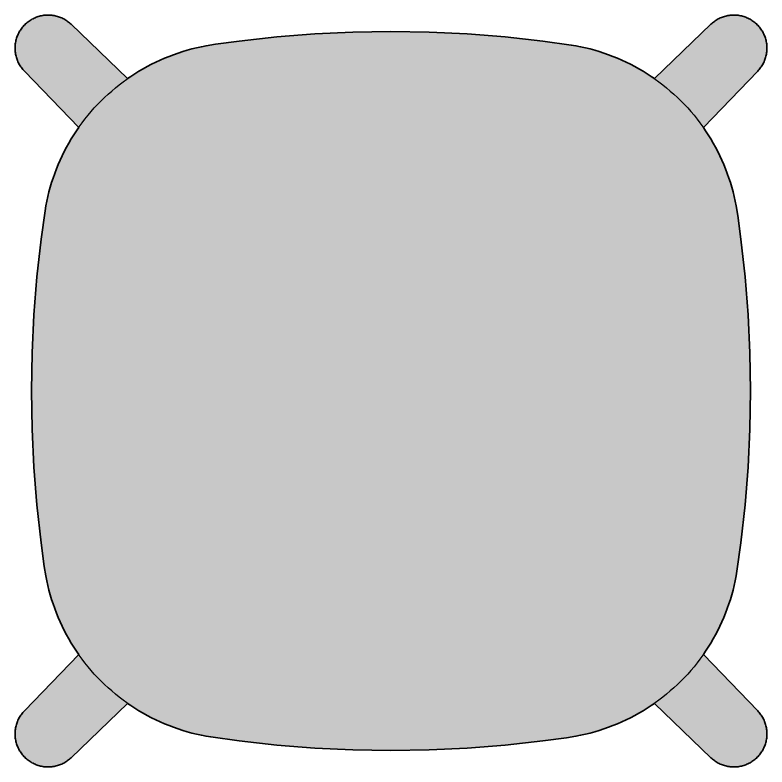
# Model space of a CAD drawing. Header units: millimetres. Extents: x 0 to 1640, y 0 to 654.
# Drawn here: x 1264.1 to 1639.7, y 187.4 to 563 of the extents above; entities that cross this region are included whole.
import ezdxf

# ---------------------------------------------------------------- set-up
doc = ezdxf.new("R2010")
doc.units = ezdxf.units.MM
doc.layers.add('Blocks', color=7, linetype='Continuous')
doc.layers.add('Blocks$Fill', color=7, linetype='Continuous', true_color=0xffffff)
doc.layers.add('Blocks$Inner', color=7, linetype='Continuous', lineweight=25, true_color=0x007f00)
doc.layers.add('Blocks$Outline', color=7, linetype='Continuous', lineweight=35, true_color=0xff3f3f)

# ---------------------------------------------------------------- blocks, each defined once
blk = doc.blocks.new('Soft Edge 82 Barstool Low Top')
at = {"layer": 'Blocks$Fill', "extrusion": (0, 0, -1)}
blk.add_hatch(color=256, dxfattribs=at).paths.add_polyline_path([(-409.99, 181.03), (-438.62, 208.56), (-439.05, 208.94), (-439.5, 209.3), (-439.95, 209.64), (-440.42, 209.97), (-440.9, 210.28), (-441.39, 210.58), (-441.88, 210.85), (-442.39, 211.11), (-442.91, 211.36), (-443.43, 211.58), (-443.96, 211.79), (-444.5, 211.98), (-445.05, 212.15), (-445.6, 212.3), (-446.15, 212.43), (-446.71, 212.54), (-447.28, 212.64), (-447.84, 212.71), (-448.41, 212.76), (-448.98, 212.8), (-449.55, 212.81), (-450.12, 212.81), (-450.69, 212.78), (-451.26, 212.74), (-451.83, 212.68), (-452.39, 212.59), (-452.95, 212.49), (-453.51, 212.37), (-454.06, 212.23), (-454.61, 212.07), (-455.15, 211.89), (-455.69, 211.69), (-456.22, 211.48), (-456.74, 211.24), (-457.25, 210.99), (-457.75, 210.72), (-458.25, 210.44), (-458.73, 210.13), (-459.2, 209.81), (-459.66, 209.48), (-460.11, 209.13), (-460.55, 208.76), (-460.98, 208.38), (-461.39, 207.98), (-461.78, 207.57), (-462.16, 207.15), (-462.53, 206.71), (-462.88, 206.26), (-463.22, 205.8), (-463.54, 205.33), (-463.84, 204.84), (-464.13, 204.35), (-464.4, 203.84), (-464.65, 203.33), (-464.88, 202.81), (-465.1, 202.28), (-465.29, 201.75), (-465.47, 201.21), (-465.63, 200.66), (-465.77, 200.11), (-465.9, 199.55), (-466, 198.99), (-466.08, 198.42), (-466.14, 197.86), (-466.19, 197.29), (-466.21, 196.72), (-466.22, 196.15), (-466.2, 195.57), (-466.17, 195.01), (-466.11, 194.44), (-466.04, 193.87), (-465.95, 193.31), (-465.83, 192.75), (-465.7, 192.19), (-465.55, 191.64), (-465.38, 191.1), (-465.19, 190.56), (-464.99, 190.03), (-464.76, 189.5), (-464.52, 188.99), (-464.26, 188.48), (-463.98, 187.98), (-463.68, 187.49), (-463.37, 187.01), (-463.05, 186.55), (-462.7, 186.09), (-462.34, 185.65), (-461.97, 185.22), (-461.58, 184.8), (-434.44, 156.59), (-436.86, 152.98), (-438.12, 150.94), (-439.33, 148.88), (-440.5, 146.79), (-441.61, 144.67), (-442.67, 142.52), (-443.68, 140.35), (-444.64, 138.16), (-445.55, 135.93), (-446.4, 133.68), (-447.21, 131.4), (-447.96, 129.1), (-448.65, 126.79), (-449.28, 124.47), (-449.85, 122.13), (-450.37, 119.78), (-450.83, 117.43), (-451.6, 112.7), (-453.22, 100.91), (-455.33, 81.97), (-456.83, 63), (-457.73, 44.02), (-457.73, 6.03), (-456.83, -12.95), (-455.33, -31.91), (-453.22, -50.85), (-451.24, -65.01), (-450.83, -67.37), (-450.37, -69.73), (-449.85, -72.08), (-449.28, -74.41), (-448.65, -76.73), (-447.96, -79.04), (-447.21, -81.34), (-446.4, -83.62), (-445.55, -85.88), (-444.64, -88.1), (-443.68, -90.3), (-442.67, -92.47), (-441.61, -94.61), (-440.5, -96.73), (-439.33, -98.82), (-438.12, -100.89), (-436.86, -102.92), (-435.55, -104.92), (-434.44, -106.53), (-461.97, -135.16), (-462.34, -135.59), (-462.7, -136.04), (-463.05, -136.49), (-463.37, -136.96), (-463.68, -137.44), (-463.98, -137.93), (-464.26, -138.42), (-464.52, -138.93), (-464.76, -139.45), (-464.99, -139.97), (-465.19, -140.5), (-465.38, -141.04), (-465.55, -141.59), (-465.7, -142.14), (-465.83, -142.69), (-465.95, -143.25), (-466.04, -143.82), (-466.11, -144.38), (-466.17, -144.95), (-466.2, -145.52), (-466.22, -146.09), (-466.21, -146.66), (-466.19, -147.23), (-466.14, -147.8), (-466.08, -148.37), (-466, -148.93), (-465.9, -149.49), (-465.77, -150.05), (-465.63, -150.6), (-465.47, -151.15), (-465.29, -151.69), (-465.1, -152.23), (-464.88, -152.76), (-464.65, -153.28), (-464.4, -153.79), (-464.13, -154.29), (-463.84, -154.79), (-463.54, -155.27), (-463.22, -155.74), (-462.88, -156.2), (-462.53, -156.65), (-462.16, -157.09), (-461.78, -157.52), (-461.39, -157.93), (-460.98, -158.32), (-460.55, -158.7), (-460.11, -159.07), (-459.66, -159.42), (-459.2, -159.76), (-458.73, -160.08), (-458.25, -160.38), (-457.75, -160.67), (-457.25, -160.94), (-456.74, -161.19), (-456.22, -161.42), (-455.69, -161.64), (-455.15, -161.83), (-454.61, -162.01), (-454.06, -162.17), (-453.51, -162.31), (-452.95, -162.44), (-452.39, -162.54), (-451.83, -162.62), (-451.26, -162.68), (-450.69, -162.73), (-450.12, -162.75), (-449.55, -162.76), (-448.98, -162.74), (-448.41, -162.71), (-447.84, -162.65), (-447.28, -162.58), (-446.71, -162.49), (-446.15, -162.37), (-445.6, -162.24), (-445.05, -162.09), (-444.5, -161.92), (-443.96, -161.73), (-443.43, -161.53), (-442.91, -161.3), (-442.39, -161.06), (-441.88, -160.8), (-441.39, -160.52), (-440.9, -160.22), (-440.42, -159.91), (-439.95, -159.58), (-439.5, -159.24), (-439.05, -158.88), (-438.62, -158.51), (-438.21, -158.12), (-409.99, -130.98), (-406.35, -133.42), (-404.32, -134.68), (-402.25, -135.89), (-400.16, -137.06), (-398.04, -138.17), (-395.9, -139.23), (-393.73, -140.24), (-391.53, -141.19), (-389.3, -142.1), (-387.05, -142.96), (-384.77, -143.76), (-382.47, -144.51), (-380.16, -145.19), (-377.84, -145.82), (-375.51, -146.4), (-373.16, -146.92), (-370.81, -147.38), (-366.09, -148.14), (-354.31, -149.76), (-335.39, -151.87), (-316.43, -153.37), (-297.44, -154.27), (-278.43, -154.57), (-259.42, -154.27), (-240.44, -153.37), (-221.47, -151.87), (-202.55, -149.76), (-188.42, -147.78), (-186.06, -147.38), (-183.71, -146.92), (-181.36, -146.4), (-179.02, -145.82), (-176.7, -145.19), (-174.39, -144.51), (-172.09, -143.76), (-169.81, -142.96), (-167.56, -142.1), (-165.33, -141.19), (-163.14, -140.24), (-160.97, -139.23), (-158.83, -138.17), (-156.71, -137.06), (-154.61, -135.89), (-152.55, -134.68), (-150.51, -133.42), (-148.51, -132.11), (-146.87, -130.98), (-118.24, -158.51), (-117.81, -158.88), (-117.37, -159.24), (-116.91, -159.58), (-116.45, -159.91), (-115.97, -160.22), (-115.48, -160.52), (-114.98, -160.8), (-114.47, -161.06), (-113.96, -161.3), (-113.43, -161.53), (-112.9, -161.73), (-112.36, -161.92), (-111.82, -162.09), (-111.27, -162.24), (-110.71, -162.37), (-110.15, -162.49), (-109.59, -162.58), (-109.02, -162.65), (-108.45, -162.71), (-107.89, -162.74), (-107.31, -162.76), (-106.74, -162.75), (-106.17, -162.73), (-105.61, -162.68), (-105.04, -162.62), (-104.47, -162.54), (-103.91, -162.44), (-103.35, -162.31), (-102.8, -162.17), (-102.25, -162.01), (-101.71, -161.83), (-101.18, -161.64), (-100.65, -161.42), (-100.13, -161.19), (-99.62, -160.94), (-99.11, -160.67), (-98.62, -160.38), (-98.13, -160.08), (-97.66, -159.76), (-97.2, -159.42), (-96.75, -159.07), (-96.31, -158.7), (-95.89, -158.32), (-95.48, -157.93), (-95.08, -157.52), (-94.7, -157.09), (-94.33, -156.65), (-93.98, -156.2), (-93.65, -155.74), (-93.33, -155.27), (-93.02, -154.79), (-92.74, -154.29), (-92.47, -153.79), (-92.22, -153.28), (-91.98, -152.76), (-91.77, -152.23), (-91.57, -151.69), (-91.39, -151.15), (-91.23, -150.6), (-91.09, -150.05), (-90.97, -149.49), (-90.87, -148.93), (-90.78, -148.37), (-90.72, -147.8), (-90.68, -147.23), (-90.65, -146.66), (-90.65, -146.09), (-90.66, -145.52), (-90.7, -144.95), (-90.75, -144.38), (-90.82, -143.82), (-90.92, -143.25), (-91.03, -142.69), (-91.16, -142.14), (-91.31, -141.59), (-91.48, -141.04), (-91.67, -140.5), (-91.88, -139.97), (-92.1, -139.45), (-92.35, -138.93), (-92.61, -138.42), (-92.89, -137.93), (-93.18, -137.44), (-93.49, -136.96), (-93.82, -136.49), (-94.16, -136.04), (-94.52, -135.59), (-94.9, -135.16), (-95.29, -134.75), (-122.43, -106.53), (-120.01, -102.92), (-118.74, -100.89), (-117.53, -98.82), (-116.37, -96.73), (-115.25, -94.61), (-114.19, -92.47), (-113.18, -90.3), (-112.22, -88.1), (-111.32, -85.88), (-110.46, -83.62), (-109.66, -81.34), (-108.91, -79.04), (-108.22, -76.73), (-107.59, -74.41), (-107.01, -72.08), (-106.49, -69.73), (-106.03, -67.37), (-105.27, -62.65), (-103.65, -50.85), (-101.54, -31.91), (-100.03, -12.95), (-99.13, 6.03), (-98.83, 25.03), (-99.13, 44.02), (-100.03, 63), (-101.54, 81.97), (-103.65, 100.91), (-105.63, 115.06), (-106.03, 117.43), (-106.49, 119.78), (-107.01, 122.13), (-107.59, 124.47), (-108.22, 126.79), (-108.91, 129.1), (-109.66, 131.4), (-110.46, 133.68), (-111.32, 135.93), (-112.22, 138.16), (-113.18, 140.35), (-114.19, 142.52), (-115.25, 144.67), (-116.37, 146.79), (-117.53, 148.88), (-118.74, 150.94), (-120.01, 152.98), (-121.32, 154.98), (-122.43, 156.59), (-94.9, 185.22), (-94.52, 185.65), (-94.16, 186.09), (-93.82, 186.55), (-93.49, 187.01), (-93.18, 187.49), (-92.89, 187.98), (-92.61, 188.48), (-92.35, 188.99), (-92.1, 189.5), (-91.88, 190.03), (-91.67, 190.56), (-91.48, 191.1), (-91.31, 191.64), (-91.16, 192.19), (-91.03, 192.75), (-90.92, 193.31), (-90.82, 193.87), (-90.75, 194.44), (-90.7, 195.01), (-90.66, 195.57), (-90.65, 196.15), (-90.65, 196.72), (-90.68, 197.29), (-90.72, 197.86), (-90.78, 198.42), (-90.87, 198.99), (-90.97, 199.55), (-91.09, 200.11), (-91.23, 200.66), (-91.39, 201.21), (-91.57, 201.75), (-91.77, 202.28), (-91.98, 202.81), (-92.22, 203.33), (-92.47, 203.84), (-92.74, 204.35), (-93.02, 204.84), (-93.33, 205.33), (-93.65, 205.8), (-93.98, 206.26), (-94.33, 206.71), (-94.7, 207.15), (-95.08, 207.57), (-95.48, 207.98), (-95.89, 208.38), (-96.31, 208.76), (-96.75, 209.13), (-97.2, 209.48), (-97.66, 209.81), (-98.13, 210.13), (-98.62, 210.44), (-99.11, 210.72), (-99.62, 210.99), (-100.13, 211.24), (-100.65, 211.48), (-101.18, 211.69), (-101.71, 211.89), (-102.25, 212.07), (-102.8, 212.23), (-103.35, 212.37), (-103.91, 212.49), (-104.47, 212.59), (-105.04, 212.68), (-105.61, 212.74), (-106.17, 212.78), (-106.74, 212.81), (-107.31, 212.81), (-107.89, 212.8), (-108.45, 212.76), (-109.02, 212.71), (-109.59, 212.64), (-110.15, 212.54), (-110.71, 212.43), (-111.27, 212.3), (-111.82, 212.15), (-112.36, 211.98), (-112.9, 211.79), (-113.43, 211.58), (-113.96, 211.36), (-114.47, 211.11), (-114.98, 210.85), (-115.48, 210.58), (-115.97, 210.28), (-116.45, 209.97), (-116.91, 209.64), (-117.37, 209.3), (-117.81, 208.94), (-118.24, 208.56), (-118.66, 208.17), (-146.87, 181.03), (-150.51, 183.47), (-152.55, 184.73), (-154.61, 185.95), (-156.71, 187.11), (-158.83, 188.22), (-160.97, 189.28), (-163.14, 190.29), (-165.33, 191.25), (-167.56, 192.16), (-169.81, 193.01), (-172.09, 193.81), (-174.39, 194.56), (-176.7, 195.25), (-179.02, 195.88), (-181.36, 196.46), (-183.71, 196.97), (-186.06, 197.43), (-190.78, 198.19), (-202.55, 199.82), (-221.47, 201.92), (-240.44, 203.43), (-259.42, 204.33), (-278.43, 204.63), (-297.44, 204.33), (-316.43, 203.43), (-335.39, 201.92), (-354.31, 199.82), (-368.44, 197.84), (-370.81, 197.43), (-373.16, 196.97), (-375.51, 196.46), (-377.84, 195.88), (-380.16, 195.25), (-382.47, 194.56), (-384.77, 193.81), (-387.05, 193.01), (-389.3, 192.16), (-391.53, 191.25), (-393.73, 190.29), (-395.9, 189.28), (-398.04, 188.22), (-400.16, 187.11), (-402.25, 185.95), (-404.32, 184.73), (-406.35, 183.47), (-408.35, 182.16)], flags=0)
at = {"layer": 'Blocks$Inner'}
for p, q in [((118.66, 208.17), (146.87, 181.03)), ((409.99, 181.03), (438.21, 208.17)), ((122.43, 156.59), (95.29, 184.8)), ((461.58, 184.8), (434.44, 156.59)), ((95.29, -134.75), (122.43, -106.53)), ((434.44, -106.53), (461.58, -134.75)), ((146.87, -130.98), (118.66, -158.12)), ((438.21, -158.12), (409.99, -130.98))]:
    blk.add_line(p, q, dxfattribs=at)
for points in [[(95.29, 184.8), (94.9, 185.22), (94.52, 185.65), (94.16, 186.09), (93.82, 186.55), (93.49, 187.01), (93.18, 187.49), (92.89, 187.98), (92.61, 188.48), (92.35, 188.99), (92.1, 189.5), (91.88, 190.03), (91.67, 190.56), (91.48, 191.1), (91.31, 191.64), (91.16, 192.19), (91.03, 192.75), (90.92, 193.31), (90.82, 193.87), (90.75, 194.44), (90.7, 195.01), (90.66, 195.57), (90.65, 196.15), (90.65, 196.72), (90.68, 197.29), (90.72, 197.86), (90.78, 198.42), (90.87, 198.99), (90.97, 199.55), (91.09, 200.11), (91.23, 200.66), (91.39, 201.21), (91.57, 201.75), (91.77, 202.28), (91.98, 202.81), (92.22, 203.33), (92.47, 203.84), (92.74, 204.35), (93.02, 204.84), (93.33, 205.33), (93.65, 205.8), (93.98, 206.26), (94.33, 206.71), (94.7, 207.15), (95.08, 207.57), (95.48, 207.98), (95.89, 208.38), (96.31, 208.76), (96.75, 209.13), (97.2, 209.48), (97.66, 209.81), (98.13, 210.13), (98.62, 210.44), (99.11, 210.72), (99.62, 210.99), (100.13, 211.24), (100.65, 211.48), (101.18, 211.69), (101.71, 211.89), (102.25, 212.07), (102.8, 212.23), (103.35, 212.37), (103.91, 212.49), (104.47, 212.59), (105.04, 212.68), (105.61, 212.74), (106.17, 212.78), (106.74, 212.81), (107.31, 212.81), (107.89, 212.8), (108.45, 212.76), (109.02, 212.71), (109.59, 212.64), (110.15, 212.54), (110.71, 212.43), (111.27, 212.3), (111.82, 212.15), (112.36, 211.98), (112.9, 211.79), (113.43, 211.58), (113.96, 211.36), (114.47, 211.11), (114.98, 210.85), (115.48, 210.58), (115.97, 210.28), (116.45, 209.97), (116.91, 209.64), (117.37, 209.3), (117.81, 208.94), (118.24, 208.56), (118.66, 208.17)], [(438.21, 208.17), (438.62, 208.56), (439.05, 208.94), (439.5, 209.3), (439.95, 209.64), (440.42, 209.97), (440.9, 210.28), (441.39, 210.58), (441.88, 210.85), (442.39, 211.11), (442.91, 211.36), (443.43, 211.58), (443.96, 211.79), (444.5, 211.98), (445.05, 212.15), (445.6, 212.3), (446.15, 212.43), (446.71, 212.54), (447.28, 212.64), (447.84, 212.71), (448.41, 212.76), (448.98, 212.8), (449.55, 212.81), (450.12, 212.81), (450.69, 212.78), (451.26, 212.74), (451.83, 212.68), (452.39, 212.59), (452.95, 212.49), (453.51, 212.37), (454.06, 212.23), (454.61, 212.07), (455.15, 211.89), (455.69, 211.69), (456.22, 211.48), (456.74, 211.24), (457.25, 210.99), (457.75, 210.72), (458.25, 210.44), (458.73, 210.13), (459.2, 209.81), (459.66, 209.48), (460.11, 209.13), (460.55, 208.76), (460.98, 208.38), (461.39, 207.98), (461.78, 207.57), (462.16, 207.15), (462.53, 206.71), (462.88, 206.26), (463.22, 205.8), (463.54, 205.33), (463.84, 204.84), (464.13, 204.35), (464.4, 203.84), (464.65, 203.33), (464.88, 202.81), (465.1, 202.28), (465.29, 201.75), (465.47, 201.21), (465.63, 200.66), (465.77, 200.11), (465.9, 199.55), (466, 198.99), (466.08, 198.42), (466.14, 197.86), (466.19, 197.29), (466.21, 196.72), (466.22, 196.15), (466.2, 195.57), (466.17, 195.01), (466.11, 194.44), (466.04, 193.87), (465.95, 193.31), (465.83, 192.75), (465.7, 192.19), (465.55, 191.64), (465.38, 191.1), (465.19, 190.56), (464.99, 190.03), (464.76, 189.5), (464.52, 188.99), (464.26, 188.48), (463.98, 187.98), (463.68, 187.49), (463.37, 187.01), (463.05, 186.55), (462.7, 186.09), (462.34, 185.65), (461.97, 185.22), (461.58, 184.8)], [(118.66, -158.12), (118.24, -158.51), (117.81, -158.88), (117.37, -159.24), (116.91, -159.58), (116.45, -159.91), (115.97, -160.22), (115.48, -160.52), (114.98, -160.8), (114.47, -161.06), (113.96, -161.3), (113.43, -161.53), (112.9, -161.73), (112.36, -161.92), (111.82, -162.09), (111.27, -162.24), (110.71, -162.37), (110.15, -162.49), (109.59, -162.58), (109.02, -162.65), (108.45, -162.71), (107.89, -162.74), (107.31, -162.76), (106.74, -162.75), (106.17, -162.73), (105.61, -162.68), (105.04, -162.62), (104.47, -162.54), (103.91, -162.44), (103.35, -162.31), (102.8, -162.17), (102.25, -162.01), (101.71, -161.83), (101.18, -161.64), (100.65, -161.42), (100.13, -161.19), (99.62, -160.94), (99.11, -160.67), (98.62, -160.38), (98.13, -160.08), (97.66, -159.76), (97.2, -159.42), (96.75, -159.07), (96.31, -158.7), (95.89, -158.32), (95.48, -157.93), (95.08, -157.52), (94.7, -157.09), (94.33, -156.65), (93.98, -156.2), (93.65, -155.74), (93.33, -155.27), (93.02, -154.79), (92.74, -154.29), (92.47, -153.79), (92.22, -153.28), (91.98, -152.76), (91.77, -152.23), (91.57, -151.69), (91.39, -151.15), (91.23, -150.6), (91.09, -150.05), (90.97, -149.49), (90.87, -148.93), (90.78, -148.37), (90.72, -147.8), (90.68, -147.23), (90.65, -146.66), (90.65, -146.09), (90.66, -145.52), (90.7, -144.95), (90.75, -144.38), (90.82, -143.82), (90.92, -143.25), (91.03, -142.69), (91.16, -142.14), (91.31, -141.59), (91.48, -141.04), (91.67, -140.5), (91.88, -139.97), (92.1, -139.45), (92.35, -138.93), (92.61, -138.42), (92.89, -137.93), (93.18, -137.44), (93.49, -136.96), (93.82, -136.49), (94.16, -136.04), (94.52, -135.59), (94.9, -135.16), (95.29, -134.75)], [(461.58, -134.75), (461.97, -135.16), (462.34, -135.59), (462.7, -136.04), (463.05, -136.49), (463.37, -136.96), (463.68, -137.44), (463.98, -137.93), (464.26, -138.42), (464.52, -138.93), (464.76, -139.45), (464.99, -139.97), (465.19, -140.5), (465.38, -141.04), (465.55, -141.59), (465.7, -142.14), (465.83, -142.69), (465.95, -143.25), (466.04, -143.82), (466.11, -144.38), (466.17, -144.95), (466.2, -145.52), (466.22, -146.09), (466.21, -146.66), (466.19, -147.23), (466.14, -147.8), (466.08, -148.37), (466, -148.93), (465.9, -149.49), (465.77, -150.05), (465.63, -150.6), (465.47, -151.15), (465.29, -151.69), (465.1, -152.23), (464.88, -152.76), (464.65, -153.28), (464.4, -153.79), (464.13, -154.29), (463.84, -154.79), (463.54, -155.27), (463.22, -155.74), (462.88, -156.2), (462.53, -156.65), (462.16, -157.09), (461.78, -157.52), (461.39, -157.93), (460.98, -158.32), (460.55, -158.7), (460.11, -159.07), (459.66, -159.42), (459.2, -159.76), (458.73, -160.08), (458.25, -160.38), (457.75, -160.67), (457.25, -160.94), (456.74, -161.19), (456.22, -161.42), (455.69, -161.64), (455.15, -161.83), (454.61, -162.01), (454.06, -162.17), (453.51, -162.31), (452.95, -162.44), (452.39, -162.54), (451.83, -162.62), (451.26, -162.68), (450.69, -162.73), (450.12, -162.75), (449.55, -162.76), (448.98, -162.74), (448.41, -162.71), (447.84, -162.65), (447.28, -162.58), (446.71, -162.49), (446.15, -162.37), (445.6, -162.24), (445.05, -162.09), (444.5, -161.92), (443.96, -161.73), (443.43, -161.53), (442.91, -161.3), (442.39, -161.06), (441.88, -160.8), (441.39, -160.52), (440.9, -160.22), (440.42, -159.91), (439.95, -159.58), (439.5, -159.24), (439.05, -158.88), (438.62, -158.51), (438.21, -158.12)]]:
    blk.add_lwpolyline(points, dxfattribs=at)
blk.add_lwpolyline([(457.73, 44.02), (458.03, 25.03), (457.73, 6.03), (456.83, -12.95), (455.33, -31.91), (453.22, -50.85), (451.24, -65.01), (450.83, -67.37), (450.37, -69.73), (449.85, -72.08), (449.28, -74.41), (448.65, -76.73), (447.96, -79.04), (447.21, -81.34), (446.4, -83.62), (445.55, -85.88), (444.64, -88.1), (443.68, -90.3), (442.67, -92.47), (441.61, -94.61), (440.5, -96.73), (439.33, -98.82), (438.12, -100.89), (436.86, -102.92), (435.55, -104.92), (434.18, -106.91), (432.76, -108.85), (431.29, -110.78), (429.78, -112.67), (428.22, -114.52), (426.61, -116.33), (424.96, -118.1), (423.27, -119.83), (421.54, -121.52), (419.77, -123.17), (417.95, -124.78), (416.1, -126.34), (414.21, -127.85), (412.29, -129.32), (410.34, -130.74), (408.35, -132.11), (406.35, -133.42), (404.32, -134.68), (402.25, -135.89), (400.16, -137.06), (398.04, -138.17), (395.9, -139.23), (393.73, -140.24), (391.53, -141.19), (389.3, -142.1), (387.05, -142.96), (384.77, -143.76), (382.47, -144.51), (380.16, -145.19), (377.84, -145.82), (375.51, -146.4), (373.16, -146.92), (370.81, -147.38), (366.09, -148.14), (354.31, -149.76), (335.39, -151.87), (316.43, -153.37), (297.44, -154.27), (278.43, -154.57), (259.42, -154.27), (240.44, -153.37), (221.47, -151.87), (202.55, -149.76), (188.42, -147.78), (186.06, -147.38), (183.71, -146.92), (181.36, -146.4), (179.02, -145.82), (176.7, -145.19), (174.39, -144.51), (172.09, -143.76), (169.81, -142.96), (167.56, -142.1), (165.33, -141.19), (163.14, -140.24), (160.97, -139.23), (158.83, -138.17), (156.71, -137.06), (154.61, -135.89), (152.55, -134.68), (150.51, -133.42), (148.51, -132.11), (146.53, -130.74), (144.58, -129.32), (142.65, -127.85), (140.76, -126.34), (138.91, -124.78), (137.1, -123.17), (135.33, -121.52), (133.59, -119.83), (131.9, -118.1), (130.25, -116.33), (128.65, -114.52), (127.09, -112.67), (125.57, -110.78), (124.1, -108.85), (122.69, -106.91), (121.32, -104.92), (120.01, -102.92), (118.74, -100.89), (117.53, -98.82), (116.37, -96.73), (115.25, -94.61), (114.19, -92.47), (113.18, -90.3), (112.22, -88.1), (111.32, -85.88), (110.46, -83.62), (109.66, -81.34), (108.91, -79.04), (108.22, -76.73), (107.59, -74.41), (107.01, -72.08), (106.49, -69.73), (106.03, -67.37), (105.27, -62.65), (103.65, -50.85), (101.54, -31.91), (100.03, -12.95), (99.13, 6.03), (98.83, 25.03), (99.13, 44.02), (100.03, 63), (101.54, 81.97), (103.65, 100.91), (105.63, 115.06), (106.03, 117.43), (106.49, 119.78), (107.01, 122.13), (107.59, 124.47), (108.22, 126.79), (108.91, 129.1), (109.66, 131.4), (110.46, 133.68), (111.32, 135.93), (112.22, 138.16), (113.18, 140.35), (114.19, 142.52), (115.25, 144.67), (116.37, 146.79), (117.53, 148.88), (118.74, 150.94), (120.01, 152.98), (121.32, 154.98), (122.69, 156.96), (124.1, 158.91), (125.57, 160.83), (127.09, 162.72), (128.65, 164.57), (130.25, 166.38), (131.9, 168.16), (133.59, 169.89), (135.33, 171.58), (137.1, 173.23), (138.91, 174.83), (140.76, 176.39), (142.65, 177.91), (144.58, 179.38), (146.53, 180.79), (148.51, 182.16), (150.51, 183.47), (152.55, 184.73), (154.61, 185.95), (156.71, 187.11), (158.83, 188.22), (160.97, 189.28), (163.14, 190.29), (165.33, 191.25), (167.56, 192.16), (169.81, 193.01), (172.09, 193.81), (174.39, 194.56), (176.7, 195.25), (179.02, 195.88), (181.36, 196.46), (183.71, 196.97), (186.06, 197.43), (190.78, 198.19), (202.55, 199.82), (221.47, 201.92), (240.44, 203.43), (259.42, 204.33), (278.43, 204.63), (297.44, 204.33), (316.43, 203.43), (335.39, 201.92), (354.31, 199.82), (368.44, 197.84), (370.81, 197.43), (373.16, 196.97), (375.51, 196.46), (377.84, 195.88), (380.16, 195.25), (382.47, 194.56), (384.77, 193.81), (387.05, 193.01), (389.3, 192.16), (391.53, 191.25), (393.73, 190.29), (395.9, 189.28), (398.04, 188.22), (400.16, 187.11), (402.25, 185.95), (404.32, 184.73), (406.35, 183.47), (408.35, 182.16), (410.34, 180.79), (412.29, 179.38), (414.21, 177.91), (416.1, 176.39), (417.95, 174.83), (419.77, 173.23), (421.54, 171.58), (423.27, 169.89), (424.96, 168.16), (426.61, 166.38), (428.22, 164.57), (429.78, 162.72), (431.29, 160.83), (432.76, 158.91), (434.18, 156.96), (435.55, 154.98), (436.86, 152.98), (438.12, 150.94), (439.33, 148.88), (440.5, 146.79), (441.61, 144.67), (442.67, 142.52), (443.68, 140.35), (444.64, 138.16), (445.55, 135.93), (446.4, 133.68), (447.21, 131.4), (447.96, 129.1), (448.65, 126.79), (449.28, 124.47), (449.85, 122.13), (450.37, 119.78), (450.83, 117.43), (451.6, 112.7), (453.22, 100.91), (455.33, 81.97), (456.83, 63)], close=True, dxfattribs=at)
at = {"layer": 'Blocks$Outline'}
for points in [[(122.43, 156.59), (95.29, 184.8), (94.9, 185.22), (94.52, 185.65), (94.16, 186.09), (93.82, 186.55), (93.49, 187.01), (93.18, 187.49), (92.89, 187.98), (92.61, 188.48), (92.35, 188.99), (92.1, 189.5), (91.88, 190.03), (91.67, 190.56), (91.48, 191.1), (91.31, 191.64), (91.16, 192.19), (91.03, 192.75), (90.92, 193.31), (90.82, 193.87), (90.75, 194.44), (90.7, 195.01), (90.66, 195.57), (90.65, 196.15), (90.65, 196.72), (90.68, 197.29), (90.72, 197.86), (90.78, 198.42), (90.87, 198.99), (90.97, 199.55), (91.09, 200.11), (91.23, 200.66), (91.39, 201.21), (91.57, 201.75), (91.77, 202.28), (91.98, 202.81), (92.22, 203.33), (92.47, 203.84), (92.74, 204.35), (93.02, 204.84), (93.33, 205.33), (93.65, 205.8), (93.98, 206.26), (94.33, 206.71), (94.7, 207.15), (95.08, 207.57), (95.48, 207.98), (95.89, 208.38), (96.31, 208.76), (96.75, 209.13), (97.2, 209.48), (97.66, 209.81), (98.13, 210.13), (98.62, 210.44), (99.11, 210.72), (99.62, 210.99), (100.13, 211.24), (100.65, 211.48), (101.18, 211.69), (101.71, 211.89), (102.25, 212.07), (102.8, 212.23), (103.35, 212.37), (103.91, 212.49), (104.47, 212.59), (105.04, 212.68), (105.61, 212.74), (106.17, 212.78), (106.74, 212.81), (107.31, 212.81), (107.89, 212.8), (108.45, 212.76), (109.02, 212.71), (109.59, 212.64), (110.15, 212.54), (110.71, 212.43), (111.27, 212.3), (111.82, 212.15), (112.36, 211.98), (112.9, 211.79), (113.43, 211.58), (113.96, 211.36), (114.47, 211.11), (114.98, 210.85), (115.48, 210.58), (115.97, 210.28), (116.45, 209.97), (116.91, 209.64), (117.37, 209.3), (117.81, 208.94), (118.24, 208.56), (118.66, 208.17), (146.87, 181.03)], [(409.99, 181.03), (438.21, 208.17), (438.62, 208.56), (439.05, 208.94), (439.5, 209.3), (439.95, 209.64), (440.42, 209.97), (440.9, 210.28), (441.39, 210.58), (441.88, 210.85), (442.39, 211.11), (442.91, 211.36), (443.43, 211.58), (443.96, 211.79), (444.5, 211.98), (445.05, 212.15), (445.6, 212.3), (446.15, 212.43), (446.71, 212.54), (447.28, 212.64), (447.84, 212.71), (448.41, 212.76), (448.98, 212.8), (449.55, 212.81), (450.12, 212.81), (450.69, 212.78), (451.26, 212.74), (451.83, 212.68), (452.39, 212.59), (452.95, 212.49), (453.51, 212.37), (454.06, 212.23), (454.61, 212.07), (455.15, 211.89), (455.69, 211.69), (456.22, 211.48), (456.74, 211.24), (457.25, 210.99), (457.75, 210.72), (458.25, 210.44), (458.73, 210.13), (459.2, 209.81), (459.66, 209.48), (460.11, 209.13), (460.55, 208.76), (460.98, 208.38), (461.39, 207.98), (461.78, 207.57), (462.16, 207.15), (462.53, 206.71), (462.88, 206.26), (463.22, 205.8), (463.54, 205.33), (463.84, 204.84), (464.13, 204.35), (464.4, 203.84), (464.65, 203.33), (464.88, 202.81), (465.1, 202.28), (465.29, 201.75), (465.47, 201.21), (465.63, 200.66), (465.77, 200.11), (465.9, 199.55), (466, 198.99), (466.08, 198.42), (466.14, 197.86), (466.19, 197.29), (466.21, 196.72), (466.22, 196.15), (466.2, 195.57), (466.17, 195.01), (466.11, 194.44), (466.04, 193.87), (465.95, 193.31), (465.83, 192.75), (465.7, 192.19), (465.55, 191.64), (465.38, 191.1), (465.19, 190.56), (464.99, 190.03), (464.76, 189.5), (464.52, 188.99), (464.26, 188.48), (463.98, 187.98), (463.68, 187.49), (463.37, 187.01), (463.05, 186.55), (462.7, 186.09), (462.34, 185.65), (461.97, 185.22), (461.58, 184.8), (434.44, 156.59)], [(146.87, 181.03), (148.51, 182.16), (150.51, 183.47), (152.55, 184.73), (154.61, 185.95), (156.71, 187.11), (158.83, 188.22), (160.97, 189.28), (163.14, 190.29), (165.33, 191.25), (167.56, 192.16), (169.81, 193.01), (172.09, 193.81), (174.39, 194.56), (176.7, 195.25), (179.02, 195.88), (181.36, 196.46), (183.71, 196.97), (186.06, 197.43), (190.78, 198.19), (202.55, 199.82), (221.47, 201.92), (240.44, 203.43), (259.42, 204.33), (278.43, 204.63), (297.44, 204.33), (316.43, 203.43), (335.39, 201.92), (354.31, 199.82), (368.44, 197.84), (370.81, 197.43), (373.16, 196.97), (375.51, 196.46), (377.84, 195.88), (380.16, 195.25), (382.47, 194.56), (384.77, 193.81), (387.05, 193.01), (389.3, 192.16), (391.53, 191.25), (393.73, 190.29), (395.9, 189.28), (398.04, 188.22), (400.16, 187.11), (402.25, 185.95), (404.32, 184.73), (406.35, 183.47), (408.35, 182.16), (409.99, 181.03)], [(122.43, -106.53), (121.32, -104.92), (120.01, -102.92), (118.74, -100.89), (117.53, -98.82), (116.37, -96.73), (115.25, -94.61), (114.19, -92.47), (113.18, -90.3), (112.22, -88.1), (111.32, -85.88), (110.46, -83.62), (109.66, -81.34), (108.91, -79.04), (108.22, -76.73), (107.59, -74.41), (107.01, -72.08), (106.49, -69.73), (106.03, -67.37), (105.27, -62.65), (103.65, -50.85), (101.54, -31.91), (100.03, -12.95), (99.13, 6.03), (98.83, 25.03), (99.13, 44.02), (100.03, 63), (101.54, 81.97), (103.65, 100.91), (105.63, 115.06), (106.03, 117.43), (106.49, 119.78), (107.01, 122.13), (107.59, 124.47), (108.22, 126.79), (108.91, 129.1), (109.66, 131.4), (110.46, 133.68), (111.32, 135.93), (112.22, 138.16), (113.18, 140.35), (114.19, 142.52), (115.25, 144.67), (116.37, 146.79), (117.53, 148.88), (118.74, 150.94), (120.01, 152.98), (121.32, 154.98), (122.43, 156.59)], [(434.44, 156.59), (435.55, 154.98), (436.86, 152.98), (438.12, 150.94), (439.33, 148.88), (440.5, 146.79), (441.61, 144.67), (442.67, 142.52), (443.68, 140.35), (444.64, 138.16), (445.55, 135.93), (446.4, 133.68), (447.21, 131.4), (447.96, 129.1), (448.65, 126.79), (449.28, 124.47), (449.85, 122.13), (450.37, 119.78), (450.83, 117.43), (451.6, 112.7), (453.22, 100.91), (455.33, 81.97), (456.83, 63), (457.73, 44.02)], [(457.73, 44.02), (458.03, 25.03), (457.73, 6.03), (456.83, -12.95), (455.33, -31.91), (453.22, -50.85), (451.24, -65.01), (450.83, -67.37), (450.37, -69.73), (449.85, -72.08), (449.28, -74.41), (448.65, -76.73), (447.96, -79.04), (447.21, -81.34), (446.4, -83.62), (445.55, -85.88), (444.64, -88.1), (443.68, -90.3), (442.67, -92.47), (441.61, -94.61), (440.5, -96.73), (439.33, -98.82), (438.12, -100.89), (436.86, -102.92), (435.55, -104.92), (434.44, -106.53)], [(146.87, -130.98), (118.66, -158.12), (118.24, -158.51), (117.81, -158.88), (117.37, -159.24), (116.91, -159.58), (116.45, -159.91), (115.97, -160.22), (115.48, -160.52), (114.98, -160.8), (114.47, -161.06), (113.96, -161.3), (113.43, -161.53), (112.9, -161.73), (112.36, -161.92), (111.82, -162.09), (111.27, -162.24), (110.71, -162.37), (110.15, -162.49), (109.59, -162.58), (109.02, -162.65), (108.45, -162.71), (107.89, -162.74), (107.31, -162.76), (106.74, -162.75), (106.17, -162.73), (105.61, -162.68), (105.04, -162.62), (104.47, -162.54), (103.91, -162.44), (103.35, -162.31), (102.8, -162.17), (102.25, -162.01), (101.71, -161.83), (101.18, -161.64), (100.65, -161.42), (100.13, -161.19), (99.62, -160.94), (99.11, -160.67), (98.62, -160.38), (98.13, -160.08), (97.66, -159.76), (97.2, -159.42), (96.75, -159.07), (96.31, -158.7), (95.89, -158.32), (95.48, -157.93), (95.08, -157.52), (94.7, -157.09), (94.33, -156.65), (93.98, -156.2), (93.65, -155.74), (93.33, -155.27), (93.02, -154.79), (92.74, -154.29), (92.47, -153.79), (92.22, -153.28), (91.98, -152.76), (91.77, -152.23), (91.57, -151.69), (91.39, -151.15), (91.23, -150.6), (91.09, -150.05), (90.97, -149.49), (90.87, -148.93), (90.78, -148.37), (90.72, -147.8), (90.68, -147.23), (90.65, -146.66), (90.65, -146.09), (90.66, -145.52), (90.7, -144.95), (90.75, -144.38), (90.82, -143.82), (90.92, -143.25), (91.03, -142.69), (91.16, -142.14), (91.31, -141.59), (91.48, -141.04), (91.67, -140.5), (91.88, -139.97), (92.1, -139.45), (92.35, -138.93), (92.61, -138.42), (92.89, -137.93), (93.18, -137.44), (93.49, -136.96), (93.82, -136.49), (94.16, -136.04), (94.52, -135.59), (94.9, -135.16), (95.29, -134.75), (122.43, -106.53)], [(434.44, -106.53), (461.58, -134.75), (461.97, -135.16), (462.34, -135.59), (462.7, -136.04), (463.05, -136.49), (463.37, -136.96), (463.68, -137.44), (463.98, -137.93), (464.26, -138.42), (464.52, -138.93), (464.76, -139.45), (464.99, -139.97), (465.19, -140.5), (465.38, -141.04), (465.55, -141.59), (465.7, -142.14), (465.83, -142.69), (465.95, -143.25), (466.04, -143.82), (466.11, -144.38), (466.17, -144.95), (466.2, -145.52), (466.22, -146.09), (466.21, -146.66), (466.19, -147.23), (466.14, -147.8), (466.08, -148.37), (466, -148.93), (465.9, -149.49), (465.77, -150.05), (465.63, -150.6), (465.47, -151.15), (465.29, -151.69), (465.1, -152.23), (464.88, -152.76), (464.65, -153.28), (464.4, -153.79), (464.13, -154.29), (463.84, -154.79), (463.54, -155.27), (463.22, -155.74), (462.88, -156.2), (462.53, -156.65), (462.16, -157.09), (461.78, -157.52), (461.39, -157.93), (460.98, -158.32), (460.55, -158.7), (460.11, -159.07), (459.66, -159.42), (459.2, -159.76), (458.73, -160.08), (458.25, -160.38), (457.75, -160.67), (457.25, -160.94), (456.74, -161.19), (456.22, -161.42), (455.69, -161.64), (455.15, -161.83), (454.61, -162.01), (454.06, -162.17), (453.51, -162.31), (452.95, -162.44), (452.39, -162.54), (451.83, -162.62), (451.26, -162.68), (450.69, -162.73), (450.12, -162.75), (449.55, -162.76), (448.98, -162.74), (448.41, -162.71), (447.84, -162.65), (447.28, -162.58), (446.71, -162.49), (446.15, -162.37), (445.6, -162.24), (445.05, -162.09), (444.5, -161.92), (443.96, -161.73), (443.43, -161.53), (442.91, -161.3), (442.39, -161.06), (441.88, -160.8), (441.39, -160.52), (440.9, -160.22), (440.42, -159.91), (439.95, -159.58), (439.5, -159.24), (439.05, -158.88), (438.62, -158.51), (438.21, -158.12), (409.99, -130.98)], [(409.99, -130.98), (408.35, -132.11), (406.35, -133.42), (404.32, -134.68), (402.25, -135.89), (400.16, -137.06), (398.04, -138.17), (395.9, -139.23), (393.73, -140.24), (391.53, -141.19), (389.3, -142.1), (387.05, -142.96), (384.77, -143.76), (382.47, -144.51), (380.16, -145.19), (377.84, -145.82), (375.51, -146.4), (373.16, -146.92), (370.81, -147.38), (366.09, -148.14), (354.31, -149.76), (335.39, -151.87), (316.43, -153.37), (297.44, -154.27), (278.43, -154.57), (259.42, -154.27), (240.44, -153.37), (221.47, -151.87), (202.55, -149.76), (188.42, -147.78), (186.06, -147.38), (183.71, -146.92), (181.36, -146.4), (179.02, -145.82), (176.7, -145.19), (174.39, -144.51), (172.09, -143.76), (169.81, -142.96), (167.56, -142.1), (165.33, -141.19), (163.14, -140.24), (160.97, -139.23), (158.83, -138.17), (156.71, -137.06), (154.61, -135.89), (152.55, -134.68), (150.51, -133.42), (148.51, -132.11), (146.87, -130.98)]]:
    blk.add_lwpolyline(points, dxfattribs=at)

msp = doc.modelspace()

# ---------------------------------------------------------------- block references
at = {"layer": 'Blocks'}
msp.add_blockref('Soft Edge 82 Barstool Low Top', (1173.47, 350.18), dxfattribs=at)

doc.saveas('drawing.dxf')
